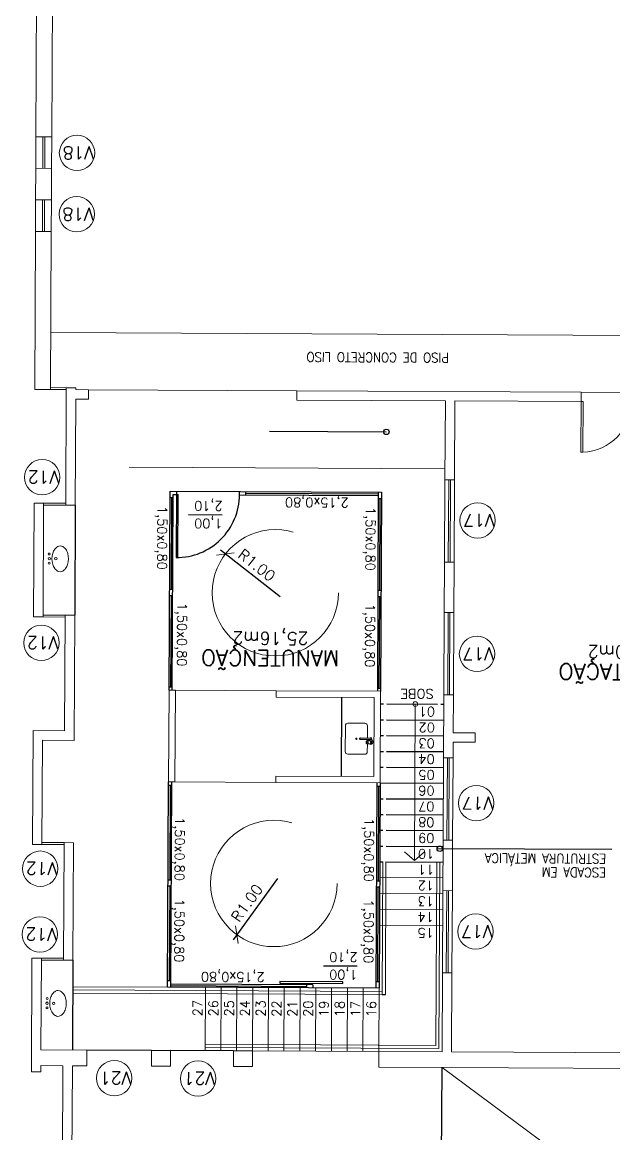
# Model space of a CAD drawing. Extents: x -1057 to 3416, y -340 to 4111.
# Drawn here: x 2268.21 to 2277.58, y -29.12 to -11.53 of the extents above; entities that cross this region are included whole.
import ezdxf
from ezdxf.enums import TextEntityAlignment as Align

# ---------------------------------------------------------------- set-up
doc = ezdxf.new("R2010")
doc.units = 0
doc.header["$LTSCALE"] = 50
doc.linetypes.add('CONTINU', pattern=[0])
doc.linetypes.add('DASHDOT', pattern=[1, 0.5, -0.25, 0, -0.25])
doc.layers.add('0.1', color=8, linetype='Continuous', lineweight=13)
doc.styles.add('80X50', font='romans.shx')
doc.styles.add('ROMANS', font='romans')
doc.styles.get("Standard").update_dxf_attribs({"font": 'romans.shx'})
doc.dimstyles.new('Fares Eng - 50', dxfattribs={"dimscale": 2, "dimtxt": 0.085, "dimasz": 0.1, "dimexe": 0.05, "dimexo": 0.05, "dimgap": 0.04, "dimtad": 1, "dimzin": 4, "dimdsep": 46, "dimtxsty": 'ROMANS', "dimblk1": 'OBLIQUE', "dimblk2": 'OBLIQUE', "dimsah": 1, "dimcen": 0.05, "dimdle": 0.05, "dimclrd": 7, "dimclre": 7, "dimclrt": 7, "dimaunit": 1, "dimadec": 0, "dimazin": 0, "dimtfac": 1, "dimtix": 1, "dimtmove": 2, "dimatfit": 0, "dimldrblk": 'OPEN90', "dimfxl": 1, "dimtolj": 1, "dimtzin": 0, "dimarcsym": 0})

# ---------------------------------------------------------------- blocks, each defined once
blk = doc.blocks.new('ÁREA')
for p in [(0.00005, 0.00376), (0, 0)]:
    blk.add_attdef('COMPARTIMENTO', text='', height=0.0025).set_placement(p, align=Align.CENTER)
at = {"color": 1}
for p in [(-0.00005, -0.00376), (-0.0001, -0.00752)]:
    blk.add_attdef('ÁREA', text='', height=0.002, dxfattribs=at).set_placement(p, align=Align.CENTER)
blk = doc.blocks.new('PIA')
for p, q in [((0, 0.245), (0.044, 0.245)), ((0.01, 0.23), (0.01, 0.06)), ((0.01, 0.215), (0.031, 0.215)), ((0.03, 0.175), (0.01, 0.175))]:
    blk.add_line(p, q)
blk.add_lwpolyline([(-0.01, 0.23), (-0.01, 0.06)])
for points in [[(0.08, 0.173), (0.08, 0.21, 0.133256), (0.078, 0.217, 0.106756), (0.073, 0.223, 0.082828), (0.065, 0.227, 0.071352), (0.055, 0.228, 0.071352), (0.045, 0.227, 0.082828), (0.037, 0.223, 0.106756), (0.032, 0.217, 0.133256), (0.03, 0.21), (0.03, 0.173)], [(-0.01, 0.175), (-0.205, 0.175, 0.414214), (-0.245, 0.135), (-0.245, -0.135, 0.414214), (-0.205, -0.175), (0.205, -0.175, 0.414214), (0.245, -0.135), (0.245, 0.135, 0.414214), (0.205, 0.175), (0.08, 0.175)]]:
    blk.add_lwpolyline(points, format="xyb")
blk.add_lwpolyline([(0.03, 0.173, 0.133256), (0.032, 0.166, 0.106756), (0.037, 0.16, 0.082828), (0.045, 0.157, 0.071352), (0.055, 0.155, 0.071352), (0.065, 0.157, 0.082828), (0.073, 0.16, 0.106756), (0.078, 0.166, 0.133256), (0.08, 0.173, 0.133256), (0.078, 0.179, 0.106756), (0.073, 0.185, 0.082828), (0.065, 0.189, 0.071352), (0.055, 0.19, 0.071352), (0.045, 0.189, 0.082828), (0.037, 0.185, 0.106756), (0.032, 0.179, 0.133256)], format="xyb", close=True)
at = {"color": 8}
for points in [[(0.046, 0.245, 0.263265), (0.037, 0.23), (0.037, 0.223)], [(0.073, 0.223), (0.073, 0.23, 0.546464), (0.048, 0.246, 0.546464)]]:
    blk.add_lwpolyline(points, format="xyb", dxfattribs=at)
blk.add_lwpolyline([(0.062, 0.165, 0.133256), (0.062, 0.167, 0.106756), (0.06, 0.169, 0.082828), (0.058, 0.17, 0.071352), (0.055, 0.171, 0.071352), (0.052, 0.17, 0.082828), (0.05, 0.169, 0.106756), (0.048, 0.167, 0.133256), (0.047, 0.165, 0.133256), (0.048, 0.163, 0.106756), (0.05, 0.162, 0.082828), (0.052, 0.16, 0.071352), (0.055, 0.16, 0.071352), (0.058, 0.16, 0.082828), (0.06, 0.162, 0.106756), (0.062, 0.163, 0.133256)], format="xyb", close=True, dxfattribs=at)
blk.add_circle((0, 0), 0.01)
for centre, radius, start, end in [((0, 0.23), 0.015, 311.8103, 228.1897), ((0, 0.23), 0.01, 0.0002, 180.0002), ((0.044, 0.255), 0.01, 270, 294.62), ((0, 0.06), 0.01, 180.0001, 0.0001)]:
    blk.add_arc(centre, radius, start, end)
for centre, radius, start, end in [((0.055, 0.23), 0.035, 315.5847, 154.6231), ((0.055, 0.23), 0.035, 205.3769, 224.4153), ((0, 0.06), 0.0125, 143.1301, 36.8699)]:
    blk.add_arc(centre, radius, start, end, dxfattribs=at)
blk = doc.blocks.new('_OBLIQUE')
at = {"color": 0, "linetype": 'ByBlock'}
blk.add_line((-0.5, -0.5), (0.5, 0.5), dxfattribs=at)
blk = doc.blocks.new('*D145')
at = {"layer": '0.1', "color": 7, "linetype": 'CONTINU', "lineweight": -2, "transparency": 16777216}
blk.add_line((2272.254, -25.079), (2271.552, -26.052), dxfattribs=at)
at = {"layer": 'DEFPOINTS', "color": 0, "linetype": 'CONTINU', "lineweight": -2, "transparency": 16777216}
for p in [(2272.195, -25.16), (2271.61, -25.971)]:
    blk.add_point(p, dxfattribs=at)
at = {"layer": '0.1', "color": 7, "linetype": 'CONTINU', "lineweight": -2, "transparency": 16777216, "xscale": 0.2, "yscale": 0.2, "zscale": 0.2, "rotation": 234.2007262047529}
blk.add_blockref('_OBLIQUE', (2271.61, -25.971), dxfattribs=at)
at = {"layer": '0.1', "color": 7, "linetype": 'CONTINU', "lineweight": -2, "transparency": 16777216, "insert": (2271.769, -25.469), "char_height": 0.17, "attachment_point": 5, "rotation": 54.2007, "style": 'ROMANS'}
blk.add_mtext('\\A1;R1.00', dxfattribs=at)
blk = doc.blocks.new('_Open90')
at = {"color": 0, "linetype": 'ByBlock', "lineweight": -2}
for p, q in [((0, 0), (-1, 0)), ((-0.5, 0.5), (0, 0)), ((0, 0), (-0.5, -0.5))]:
    blk.add_line(p, q, dxfattribs=at)
blk = doc.blocks.new('*D146')
at = {"layer": '0.1', "color": 7, "linetype": 'CONTINU', "lineweight": -2, "transparency": 16777216}
blk.add_line((2272.297, -20.622), (2271.35, -19.885), dxfattribs=at)
at = {"layer": 'DEFPOINTS', "color": 0, "linetype": 'CONTINU', "lineweight": -2, "transparency": 16777216}
for p in [(2271.429, -19.946), (2272.218, -20.56)]:
    blk.add_point(p, dxfattribs=at)
at = {"layer": '0.1', "color": 7, "linetype": 'CONTINU', "lineweight": -2, "transparency": 16777216, "xscale": 0.2, "yscale": 0.2, "zscale": 0.2, "rotation": 142.1207779797852}
blk.add_blockref('_OBLIQUE', (2271.429, -19.946), dxfattribs=at)
at = {"layer": '0.1', "color": 7, "linetype": 'CONTINU', "lineweight": -2, "transparency": 16777216, "insert": (2271.925, -20.123), "char_height": 0.17, "attachment_point": 5, "rotation": 322.1208, "style": 'ROMANS'}
blk.add_mtext('\\A1;R1.00', dxfattribs=at)

msp = doc.modelspace()

# ---------------------------------------------------------------- linework, layer by layer
at = {"layer": '0.1', "color": 7}
for p, q in [((2268.447, -9.842), (2268.43, -13.342)), ((2268.691, -11.093), (2268.68, -13.343)), ((2268.43, -13.342), (2268.68, -13.343)), ((2268.428, -13.842), (2268.425, -14.342)), ((2268.428, -13.842), (2268.678, -13.843)), ((2268.678, -13.843), (2268.675, -14.343)), ((2268.425, -14.342), (2268.675, -14.343)), ((2268.423, -14.842), (2268.41, -17.341)), ((2268.423, -14.842), (2268.673, -14.843)), ((2268.673, -14.843), (2268.66, -17.343)), ((2268.41, -17.341), (2268.66, -17.343)), ((2268.91, -17.314), (2268.901, -19.174)), ((2268.91, -17.314), (2269.06, -17.315)), ((2269.06, -17.315), (2269.06, -17.345)), ((2269.06, -17.345), (2269.26, -17.346)), ((2269.26, -17.496), (2269.26, -17.346)), ((2272.56, -17.362), (2272.56, -17.512)), ((2272.56, -17.362), (2277.06, -17.384)), ((2277.06, -17.534), (2277.06, -17.384)), ((2269.06, -17.495), (2269.051, -19.175)), ((2269.06, -17.495), (2269.26, -17.496)), ((2272.56, -17.512), (2274.91, -17.524)), ((2274.903, -18.774), (2274.91, -17.524)), ((2275.053, -18.774), (2275.06, -17.524)), ((2275.06, -17.524), (2277.06, -17.534)), ((2274.903, -18.774), (2275.053, -18.774)), ((2268.401, -19.141), (2268.393, -20.941)), ((2268.401, -19.141), (2268.551, -19.142)), ((2268.551, -19.142), (2268.543, -20.942)), ((2268.901, -19.174), (2269.051, -19.175)), ((2274.893, -20.873), (2274.897, -20.073)), ((2274.897, -20.073), (2275.047, -20.074)), ((2275.043, -20.874), (2275.047, -20.074)), ((2268.893, -20.914), (2268.884, -22.744)), ((2268.893, -20.914), (2269.043, -20.915)), ((2269.043, -20.915), (2269.033, -22.895)), ((2275.043, -20.874), (2274.893, -20.873)), ((2268.393, -20.941), (2268.543, -20.942)), ((2270.53, -23.552), (2270.537, -22.102)), ((2270.637, -22.103), (2270.537, -22.102)), ((2270.63, -23.552), (2270.637, -22.103)), ((2272.234, -22.11), (2272.233, -22.21)), ((2272.234, -22.11), (2273.884, -22.119)), ((2273.884, -22.119), (2273.877, -23.568)), ((2272.233, -22.21), (2273.783, -22.218)), ((2273.783, -22.218), (2273.777, -23.468)), ((2274.882, -23.173), (2274.887, -22.173)), ((2274.887, -22.173), (2275.037, -22.174)), ((2275.034, -22.774), (2275.037, -22.174)), ((2268.384, -22.741), (2268.375, -24.541)), ((2268.384, -22.741), (2268.884, -22.744)), ((2275.034, -22.774), (2275.384, -22.776)), ((2275.384, -22.776), (2275.383, -22.926)), ((2268.533, -22.892), (2268.525, -24.542)), ((2268.533, -22.892), (2269.033, -22.895)), ((2275.032, -23.174), (2275.033, -22.924)), ((2275.033, -22.924), (2275.383, -22.926)), ((2275.032, -23.174), (2274.882, -23.173)), ((2270.63, -23.552), (2270.53, -23.552)), ((2272.227, -23.46), (2273.777, -23.468)), ((2272.227, -23.46), (2272.227, -23.56)), ((2272.227, -23.56), (2273.877, -23.568)), ((2268.375, -24.541), (2268.525, -24.542)), ((2268.875, -24.514), (2268.866, -26.374)), ((2268.875, -24.514), (2269.025, -24.515)), ((2269.025, -24.515), (2269.016, -26.375)), ((2274.871, -25.273), (2274.875, -24.473)), ((2274.875, -24.473), (2275.025, -24.474)), ((2275.021, -25.274), (2275.025, -24.474)), ((2275.021, -25.274), (2274.871, -25.273)), ((2268.366, -26.341), (2268.357, -28.141)), ((2268.516, -26.342), (2268.509, -27.792)), ((2268.866, -26.374), (2269.016, -26.375)), ((2274.859, -27.823), (2274.865, -26.573)), ((2274.865, -26.573), (2275.015, -26.574)), ((2275.009, -27.824), (2275.015, -26.574)), ((2269.236, -27.796), (2268.509, -27.792)), ((2269.235, -28.046), (2269.236, -27.796)), ((2271.558, -28.057), (2271.559, -27.807)), ((2271.559, -27.807), (2271.859, -27.809)), ((2271.858, -28.059), (2271.859, -27.809)), ((2273.859, -27.818), (2273.858, -28.068)), ((2274.859, -27.823), (2273.859, -27.818)), ((2280.009, -27.849), (2275.009, -27.824)), ((2268.357, -28.141), (2268.507, -28.142)), ((2268.508, -28.042), (2268.507, -28.142)), ((2268.858, -28.044), (2268.508, -28.042)), ((2268.858, -28.044), (2268.848, -29.974)), ((2269.008, -28.045), (2268.998, -29.975)), ((2269.235, -28.046), (2269.008, -28.045)), ((2271.558, -28.057), (2271.858, -28.059)), ((2280.007, -28.099), (2273.858, -28.068))]:
    msp.add_line(p, q, dxfattribs=at)
at = {"layer": '0.1', "color": 8}
for p, q in [((2268.428, -13.842), (2268.43, -13.342)), ((2268.538, -13.842), (2268.54, -13.342)), ((2268.57, -13.342), (2268.568, -13.842)), ((2268.68, -13.343), (2268.678, -13.843)), ((2268.423, -14.842), (2268.425, -14.342)), ((2268.533, -14.842), (2268.535, -14.342)), ((2268.565, -14.342), (2268.563, -14.842)), ((2268.675, -14.343), (2268.673, -14.843)), ((2279.119, -16.494), (2268.665, -16.443)), ((2268.66, -17.313), (2268.91, -17.314)), ((2268.91, -17.344), (2268.66, -17.343)), ((2272.56, -17.362), (2269.26, -17.346)), ((2277.06, -17.384), (2278.66, -17.392)), ((2274.903, -18.774), (2274.897, -20.073)), ((2274.963, -18.774), (2274.957, -20.074)), ((2274.987, -20.074), (2274.993, -18.774)), ((2275.047, -20.074), (2275.053, -18.774)), ((2268.551, -19.142), (2268.901, -19.144)), ((2268.901, -19.174), (2268.551, -19.172)), ((2268.543, -20.912), (2268.893, -20.914)), ((2274.893, -20.873), (2274.887, -22.173)), ((2274.953, -20.874), (2274.947, -22.174)), ((2274.977, -22.174), (2274.983, -20.874)), ((2275.037, -22.174), (2275.043, -20.874)), ((2268.893, -20.944), (2268.543, -20.942)), ((2274.434, -22.321), (2274.422, -24.795)), ((2274.882, -23.173), (2274.875, -24.473)), ((2274.942, -23.174), (2274.935, -24.474)), ((2274.965, -24.474), (2274.972, -23.174)), ((2275.025, -24.474), (2275.032, -23.174)), ((2268.525, -24.512), (2268.875, -24.514)), ((2268.875, -24.544), (2268.525, -24.542)), ((2274.422, -24.795), (2274.265, -24.659)), ((2274.422, -24.795), (2274.58, -24.661)), ((2274.871, -25.273), (2274.865, -26.573)), ((2274.931, -25.274), (2274.925, -26.574)), ((2274.955, -26.574), (2274.961, -25.274)), ((2275.015, -26.574), (2275.021, -25.274)), ((2268.366, -26.341), (2268.866, -26.344)), ((2268.866, -26.374), (2268.516, -26.372)), ((2271.859, -27.809), (2273.859, -27.818))]:
    msp.add_line(p, q, dxfattribs=at)
at = {"layer": '0.1', "color": 8, "linetype": 'CONTINU', "lineweight": -2}
for p, q in [((2272.129, -18.004), (2273.975, -18.013)), ((2270.537, -22.102), (2270.552, -18.952)), ((2270.552, -18.952), (2273.899, -18.969)), ((2271.652, -19.007), (2271.652, -18.957)), ((2271.752, -19.008), (2271.752, -18.958)), ((2271.752, -18.983), (2273.849, -18.993)), ((2273.849, -18.968), (2273.834, -22.118)), ((2273.899, -18.969), (2273.884, -22.119)), ((2270.552, -19.052), (2270.602, -19.052)), ((2270.577, -19.052), (2270.57, -20.502)), ((2270.587, -22.102), (2270.602, -19.002)), ((2270.602, -19.002), (2270.682, -19.003)), ((2271.652, -19.007), (2273.849, -19.018)), ((2273.849, -19.068), (2273.899, -19.069)), ((2273.874, -19.068), (2273.867, -20.518)), ((2269.051, -19.175), (2269.043, -20.915)), ((2271.377, -19.329), (2270.842, -19.326)), ((2270.545, -20.502), (2270.595, -20.502)), ((2273.842, -20.518), (2273.892, -20.519)), ((2270.544, -20.602), (2270.594, -20.602)), ((2270.569, -20.602), (2270.562, -22.052)), ((2273.841, -20.618), (2273.891, -20.619)), ((2273.866, -20.618), (2273.859, -22.068)), ((2270.587, -22.052), (2270.537, -22.052)), ((2273.834, -22.068), (2273.884, -22.069)), ((2273.267, -22.215), (2273.261, -23.465)), ((2273.883, -22.319), (2273.933, -22.319)), ((2273.983, -22.319), (2274.786, -22.323)), ((2274.836, -22.323), (2274.886, -22.323)), ((2273.881, -22.569), (2273.931, -22.569)), ((2273.981, -22.569), (2274.885, -22.573)), ((2273.88, -22.819), (2273.93, -22.819)), ((2273.98, -22.819), (2274.883, -22.823)), ((2273.879, -23.069), (2273.929, -23.069)), ((2273.979, -23.069), (2274.882, -23.073)), ((2273.878, -23.319), (2273.928, -23.319)), ((2273.978, -23.319), (2274.881, -23.323)), ((2270.514, -26.802), (2270.53, -23.552)), ((2270.564, -26.802), (2270.58, -23.552)), ((2273.827, -23.568), (2273.81, -26.818)), ((2273.877, -23.568), (2273.86, -26.818)), ((2273.877, -23.568), (2274.88, -23.573)), ((2270.53, -23.602), (2270.58, -23.602)), ((2270.555, -23.602), (2270.547, -25.102)), ((2273.826, -23.618), (2273.876, -23.618)), ((2273.851, -23.618), (2273.844, -25.118)), ((2273.875, -23.818), (2273.925, -23.819)), ((2273.975, -23.819), (2274.878, -23.823)), ((2273.874, -24.068), (2273.924, -24.069)), ((2273.974, -24.069), (2274.877, -24.073)), ((2273.873, -24.318), (2273.923, -24.319)), ((2273.973, -24.319), (2274.876, -24.323)), ((2273.872, -24.568), (2273.922, -24.569)), ((2273.972, -24.569), (2274.875, -24.573)), ((2277.545, -24.624), (2274.783, -24.611)), ((2273.87, -24.818), (2273.92, -24.819)), ((2273.97, -24.819), (2274.874, -24.823)), ((2270.522, -25.102), (2270.572, -25.102)), ((2273.819, -25.118), (2273.869, -25.118)), ((2270.572, -25.202), (2270.522, -25.202)), ((2270.547, -25.202), (2270.539, -26.702)), ((2273.868, -25.218), (2273.818, -25.218)), ((2273.843, -25.218), (2273.836, -26.718)), ((2269.016, -26.375), (2269.009, -27.795)), ((2273.514, -26.469), (2272.979, -26.467)), ((2270.564, -26.702), (2270.514, -26.702)), ((2273.861, -26.718), (2273.811, -26.718)), ((2273.86, -26.818), (2270.514, -26.802)), ((2272.811, -26.763), (2270.564, -26.752)), ((2270.564, -26.777), (2272.711, -26.788)), ((2272.711, -26.763), (2272.711, -26.813)), ((2272.811, -26.763), (2272.811, -26.813)), ((2273.91, -26.919), (2273.96, -26.919)), ((2270.259, -27.801), (2269.236, -27.796)), ((2271.559, -27.807), (2270.559, -27.802)), ((2274.844, -30.823), (2274.858, -28.073))]:
    msp.add_line(p, q, dxfattribs=at)
at = {"layer": '0.1', "color": 8, "linetype": 'DASHDOT', "ltscale": 0.2}
for p, q in [((2274.904, -18.599), (2269.054, -18.57)), ((2272.234, -22.11), (2270.637, -22.103)), ((2270.63, -23.552), (2272.227, -23.56)), ((2273.91, -26.919), (2273.92, -24.819)), ((2273.96, -26.919), (2273.97, -24.819)), ((2274.759, -27.723), (2274.774, -24.823)), ((2274.809, -27.773), (2274.824, -24.823)), ((2273.869, -25.068), (2274.872, -25.073)), ((2273.868, -25.318), (2274.871, -25.323)), ((2273.867, -25.568), (2274.87, -25.573)), ((2273.865, -25.818), (2274.869, -25.823)), ((2269.013, -26.845), (2273.91, -26.869)), ((2269.013, -26.895), (2273.91, -26.919)), ((2270.514, -26.802), (2269.014, -26.795)), ((2271.111, -26.805), (2271.106, -27.805)), ((2271.361, -26.806), (2271.356, -27.806)), ((2271.611, -26.807), (2271.606, -27.807)), ((2271.861, -26.809), (2271.856, -27.809)), ((2272.111, -26.81), (2272.106, -27.81)), ((2272.361, -26.811), (2272.356, -27.811)), ((2272.611, -26.812), (2272.606, -27.812)), ((2272.861, -26.814), (2272.856, -27.814)), ((2273.11, -26.815), (2273.106, -27.815)), ((2273.36, -26.816), (2273.356, -27.816)), ((2273.61, -26.817), (2273.606, -27.817)), ((2273.86, -26.818), (2273.856, -27.818)), ((2271.106, -27.705), (2274.759, -27.723)), ((2271.106, -27.755), (2274.809, -27.773))]:
    msp.add_line(p, q, dxfattribs=at)
at = {"layer": '0.1', "color": 8, "linetype": 'DASHDOT', "ltscale": 0.3}
msp.add_line((2274.858, -28.073), (2279.989, -31.869), dxfattribs=at)
at = {"layer": '0.1', "color": 8}
msp.add_lwpolyline([(2277.06, -17.534), (2277.09, -17.534), (2277.086, -18.334), (2277.056, -18.334)], close=True, dxfattribs=at)
at = {"layer": '0.1', "color": 8, "linetype": 'CONTINU', "lineweight": -2}
msp.add_lwpolyline([(2270.652, -18.953), (2270.647, -20.003), (2270.677, -20.003), (2270.682, -19.003)], dxfattribs=at)
at = {"layer": '0.1', "color": 8}
for points in [[(2268.853, -20.217, 0.106633), (2268.9, -20.175, 0.083482), (2268.932, -20.111, 0.145222), (2268.933, -19.937, 0.083482), (2268.902, -19.872, 0.106633), (2268.855, -19.829, 0.268318), (2268.775, -19.829, 0.106633), (2268.728, -19.871, 0.083482), (2268.696, -19.935, 0.145222), (2268.695, -20.109, 0.083482), (2268.727, -20.174, 0.106633), (2268.773, -20.217, 0.268318), (2268.853, -20.217)], [(2268.819, -27.252, 0.106633), (2268.865, -27.21, 0.083482), (2268.897, -27.146, 0.145222), (2268.898, -26.972, 0.083482), (2268.867, -26.907, 0.106633), (2268.82, -26.865, 0.268318), (2268.74, -26.864, 0.106633), (2268.693, -26.906, 0.083482), (2268.662, -26.971, 0.145222), (2268.661, -27.145, 0.083482), (2268.692, -27.209, 0.106633), (2268.738, -27.252, 0.268318), (2268.819, -27.252)]]:
    msp.add_lwpolyline(points, format="xyb", dxfattribs=at)
at = {"layer": '0.1', "color": 8, "linetype": 'CONTINU', "lineweight": -2}
msp.add_lwpolyline([(2273.288, -26.715), (2272.288, -26.71), (2272.288, -26.74), (2273.288, -26.745)], close=True, dxfattribs=at)
at = {"layer": '0.1', "color": 7}
msp.add_lwpolyline([(2270.558, -28.052), (2270.258, -28.051), (2270.259, -27.801), (2270.559, -27.802)], close=True, dxfattribs=at)
at = {"layer": '0.1', "color": 8}
for centre, radius in [((2269.08, -13.599), 0.28), ((2269.076, -14.569), 0.28), ((2268.529, -18.732), 0.28), ((2275.421, -19.415), 0.28), ((2268.641, -20.02), 0.0193), ((2268.64, -19.946), 0.0155), ((2268.744, -20.021), 0.0198), ((2268.64, -20.093), 0.0155), ((2268.516, -21.352), 0.28), ((2275.411, -21.528), 0.28), ((2274.434, -22.321), 0.0387), ((2275.399, -23.889), 0.28), ((2268.498, -24.926), 0.28), ((2275.389, -25.921), 0.28), ((2268.493, -25.966), 0.28), ((2268.606, -27.055), 0.0193), ((2268.606, -26.982), 0.0155), ((2268.71, -27.057), 0.0198), ((2268.605, -27.129), 0.0155), ((2269.67, -28.241), 0.28), ((2270.996, -28.248), 0.28)]:
    msp.add_circle(centre, radius, dxfattribs=at)
at = {"layer": '0.1', "color": 8, "linetype": 'CONTINU', "lineweight": -2}
for centre in [(2273.975, -18.013), (2274.822, -24.611)]:
    msp.add_circle(centre, 0.0431, dxfattribs=at)
at = {"layer": '0.1', "color": 8, "linetype": 'DASHDOT', "ltscale": 0.2}
for centre in [(2272.218, -20.56), (2272.195, -25.16)]:
    msp.add_circle(centre, 1, dxfattribs=at)
at = {"layer": '0.1', "color": 8}
msp.add_arc((2277.06, -17.534), 0.8, 271.8666, 359.7175, dxfattribs=at)
at = {"layer": '0.1', "color": 8, "linetype": 'CONTINU', "lineweight": -2}
msp.add_arc((2270.652, -19.003), 1, 269.7175, 359.7175, dxfattribs=at)

# ---------------------------------------------------------------- block references
at = {"layer": '0.1', "color": 8}
ref = msp.add_blockref('ÁREA', (2272.136, -21.468), dxfattribs=dict(at, xscale=133.3333333333334, yscale=133.3333333333334, zscale=133.3333333333334, rotation=179.7174815060635))
ref.add_attrib('COMPARTIMENTO', 'MANUTENÇÃO', dxfattribs={"layer": '0', "color": 3, "height": 0.25, "rotation": 179.7175}).set_placement((2272.136, -21.468), align=Align.CENTER)
ref.add_attrib('ÁREA', '25,16m2', dxfattribs={"layer": '0', "color": 1, "height": 0.2, "rotation": 179.7175}).set_placement((2272.144, -21.181), align=Align.CENTER)
ref = msp.add_blockref('ÁREA', (2277.758, -21.686), dxfattribs=dict(at, xscale=133.3333333333334, yscale=133.3333333333334, zscale=133.3333333333334, rotation=179.7174815060635))
ref.add_attrib('COMPARTIMENTO', 'SUBESTAÇÃO', dxfattribs={"layer": '0', "color": 3, "height": 0.25, "rotation": 179.7175}).set_placement((2277.758, -21.686), align=Align.CENTER)
ref.add_attrib('ÁREA', '51,50m2', dxfattribs={"layer": '0', "color": 1, "height": 0.2, "rotation": 179.7175}).set_placement((2277.766, -21.398), align=Align.CENTER)
at = {"layer": '0.1', "color": 8, "linetype": 'CONTINU', "rotation": 269.7174815060636}
msp.add_blockref('PIA', (2273.501, -22.869), dxfattribs=at)

# ---------------------------------------------------------------- texts
at = {"layer": '0.1', "color": 7}
for s, p in [('V18', (2269.352, -13.499)), ('V18', (2269.347, -14.469)), ('V12', (2268.8, -18.631)), ('V17', (2275.693, -19.314)), ('V12', (2268.787, -21.252)), ('V17', (2275.682, -21.428)), ('V17', (2275.67, -23.789)), ('V12', (2268.77, -24.826)), ('V17', (2275.66, -25.821)), ('V12', (2268.764, -25.866)), ('V21', (2269.941, -28.141)), ('V21', (2271.268, -28.148))]:
    msp.add_text(s, height=0.2, rotation=179.7175, dxfattribs=at).set_placement(p)
at = {"layer": '0.1', "color": 7, "style": '80X50', "width": 0.9}
for s, p in [('PISO DE CONCRETO LISO', (2274.969, -16.765)), ('ESTRUTURA METÁLICA', (2277.455, -24.694)), ('ESCADA EM', (2277.454, -24.912))]:
    msp.add_text(s, height=0.15, rotation=179.7175, dxfattribs=at).set_placement(p)
at = {"layer": '0.1', "color": 7, "style": '80X50'}
for s, rotation, p in [('2,10', 179.7175, (2271.385, -19.112)), ('2,15x0,80', 179.7175, (2273.382, -19.059)), ('1,50x0,80', 269.7175, (2270.356, -19.187)), ('1,00', 179.7175, (2271.384, -19.39)), ('1,50x0,80', 269.7175, (2273.653, -19.203)), ('1,50x0,80', 269.7175, (2270.669, -20.716)), ('1,50x0,80', 269.7175, (2273.645, -20.731)), ('SOBE', 179.7175, (2274.725, -22.085)), ('01', 179.7175, (2274.746, -22.367)), ('02', 179.7175, (2274.745, -22.617)), ('03', 179.7175, (2274.743, -22.867)), ('04', 179.7175, (2274.742, -23.117)), ('05', 179.7175, (2274.741, -23.367)), ('06', 179.7175, (2274.74, -23.617)), ('07', 179.7175, (2274.738, -23.867)), ('1,50x0,80', 269.7175, (2270.633, -24.11)), ('1,50x0,80', 269.7175, (2273.628, -24.124)), ('08', 179.7175, (2274.737, -24.117)), ('09', 179.7175, (2274.736, -24.367)), ('10', 179.7175, (2274.735, -24.617)), ('11', 179.7175, (2274.734, -24.867)), ('12', 179.7175, (2274.732, -25.117)), ('1,50x0,80', 269.7175, (2270.627, -25.399)), ('1,50x0,80', 269.7175, (2273.622, -25.414)), ('13', 179.7175, (2274.731, -25.367)), ('14', 179.7175, (2274.73, -25.617)), ('15', 179.7175, (2274.729, -25.867)), ('2,10', 179.7175, (2273.522, -26.252)), ('2,15x0,80', 179.7175, (2272.051, -26.568)), ('1,00', 179.7175, (2273.521, -26.53)), ('27', 89.7175, (2271.062, -27.262)), ('26', 89.7175, (2271.312, -27.264)), ('25', 89.7175, (2271.562, -27.265)), ('24', 89.7175, (2271.812, -27.266)), ('23', 89.7175, (2272.062, -27.267)), ('22', 89.7175, (2272.312, -27.269)), ('21', 89.7175, (2272.562, -27.27)), ('20', 89.7175, (2272.812, -27.271)), ('19', 89.7175, (2273.062, -27.272)), ('18', 89.7175, (2273.312, -27.274)), ('17', 89.7175, (2273.562, -27.275)), ('16', 89.7175, (2273.812, -27.276))]:
    msp.add_text(s, height=0.15, rotation=rotation, dxfattribs=at).set_placement(p)

# ---------------------------------------------------------------- dimensions: what is measured, and where the dimension line sits
at = {"layer": '0.1', "color": 8, "linetype": 'CONTINU', "lineweight": -2}
for center, mpoint, picture, middle in [((2272.218, -20.56), (2271.429, -19.946), '*D146', (2271.925, -20.123)), ((2272.195, -25.16), (2271.61, -25.971), '*D145', (2271.769, -25.469))]:
    dim = msp.add_radius_dim(center=center, mpoint=mpoint, dimstyle='Fares Eng - 50', dxfattribs=at)
    dim.commit()
    dim.dimension.update_dxf_attribs({"geometry": picture, "text_midpoint": middle})

doc.saveas('drawing.dxf')
